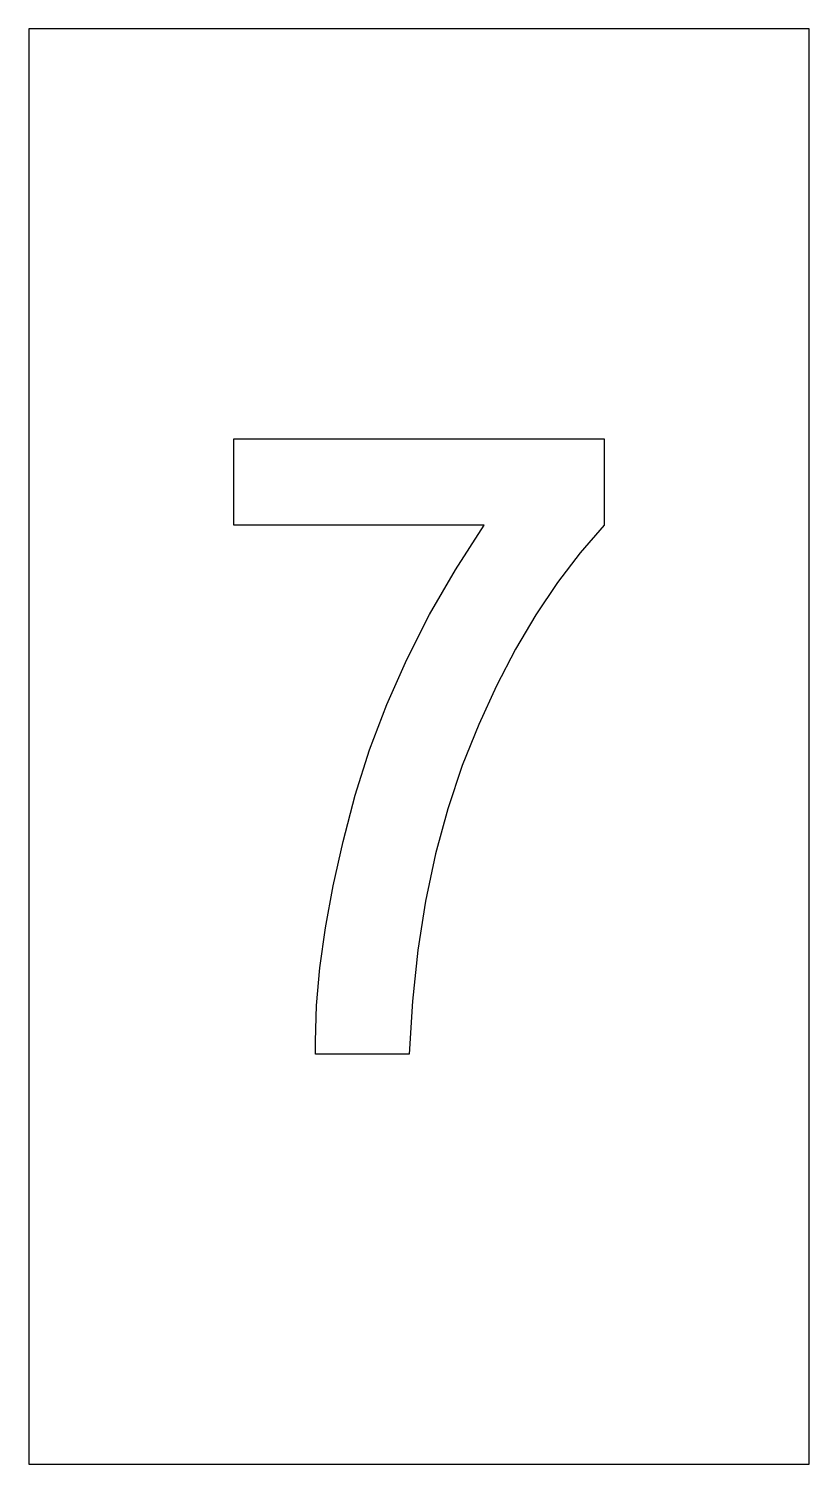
# Model space of a CAD drawing. Header units: inches. Extents: x 0 to 3.81, y 0 to 7.
import ezdxf

# ---------------------------------------------------------------- set-up
doc = ezdxf.new("R2010")
doc.units = ezdxf.units.IN
doc.header["$MEASUREMENT"] = 0
doc.layers.add('CUT', color=1, linetype='Continuous')

msp = doc.modelspace()

# ---------------------------------------------------------------- linework, layer by layer
at = {"layer": 'CUT'}
for points in [[(0, 0), (3.8058, 0), (3.8058, 7), (0, 7)], [(2.6887, 4.4451), (2.5776, 4.2993), (2.4726, 4.1427), (2.3736, 3.9751), (2.2808, 3.7966), (2.194, 3.6073), (2.1133, 3.407), (2.0431, 3.1963), (1.9838, 2.976), (1.9353, 2.7462), (1.8975, 2.507), (1.8706, 2.2582), (1.8544, 2), (1.3981, 2), (1.3981, 2.063), (1.4035, 2.2363), (1.4196, 2.4203), (1.4466, 2.615), (1.4844, 2.8203), (1.5329, 3.0363), (1.5922, 3.263), (1.6618, 3.4838), (1.7454, 3.704), (1.843, 3.9238), (1.9547, 4.143), (2.0804, 4.3618), (2.2201, 4.58), (1, 4.58), (1, 5), (2.8058, 5), (2.8058, 4.58)]]:
    msp.add_lwpolyline(points, close=True, dxfattribs=at)

doc.saveas('drawing.dxf')
